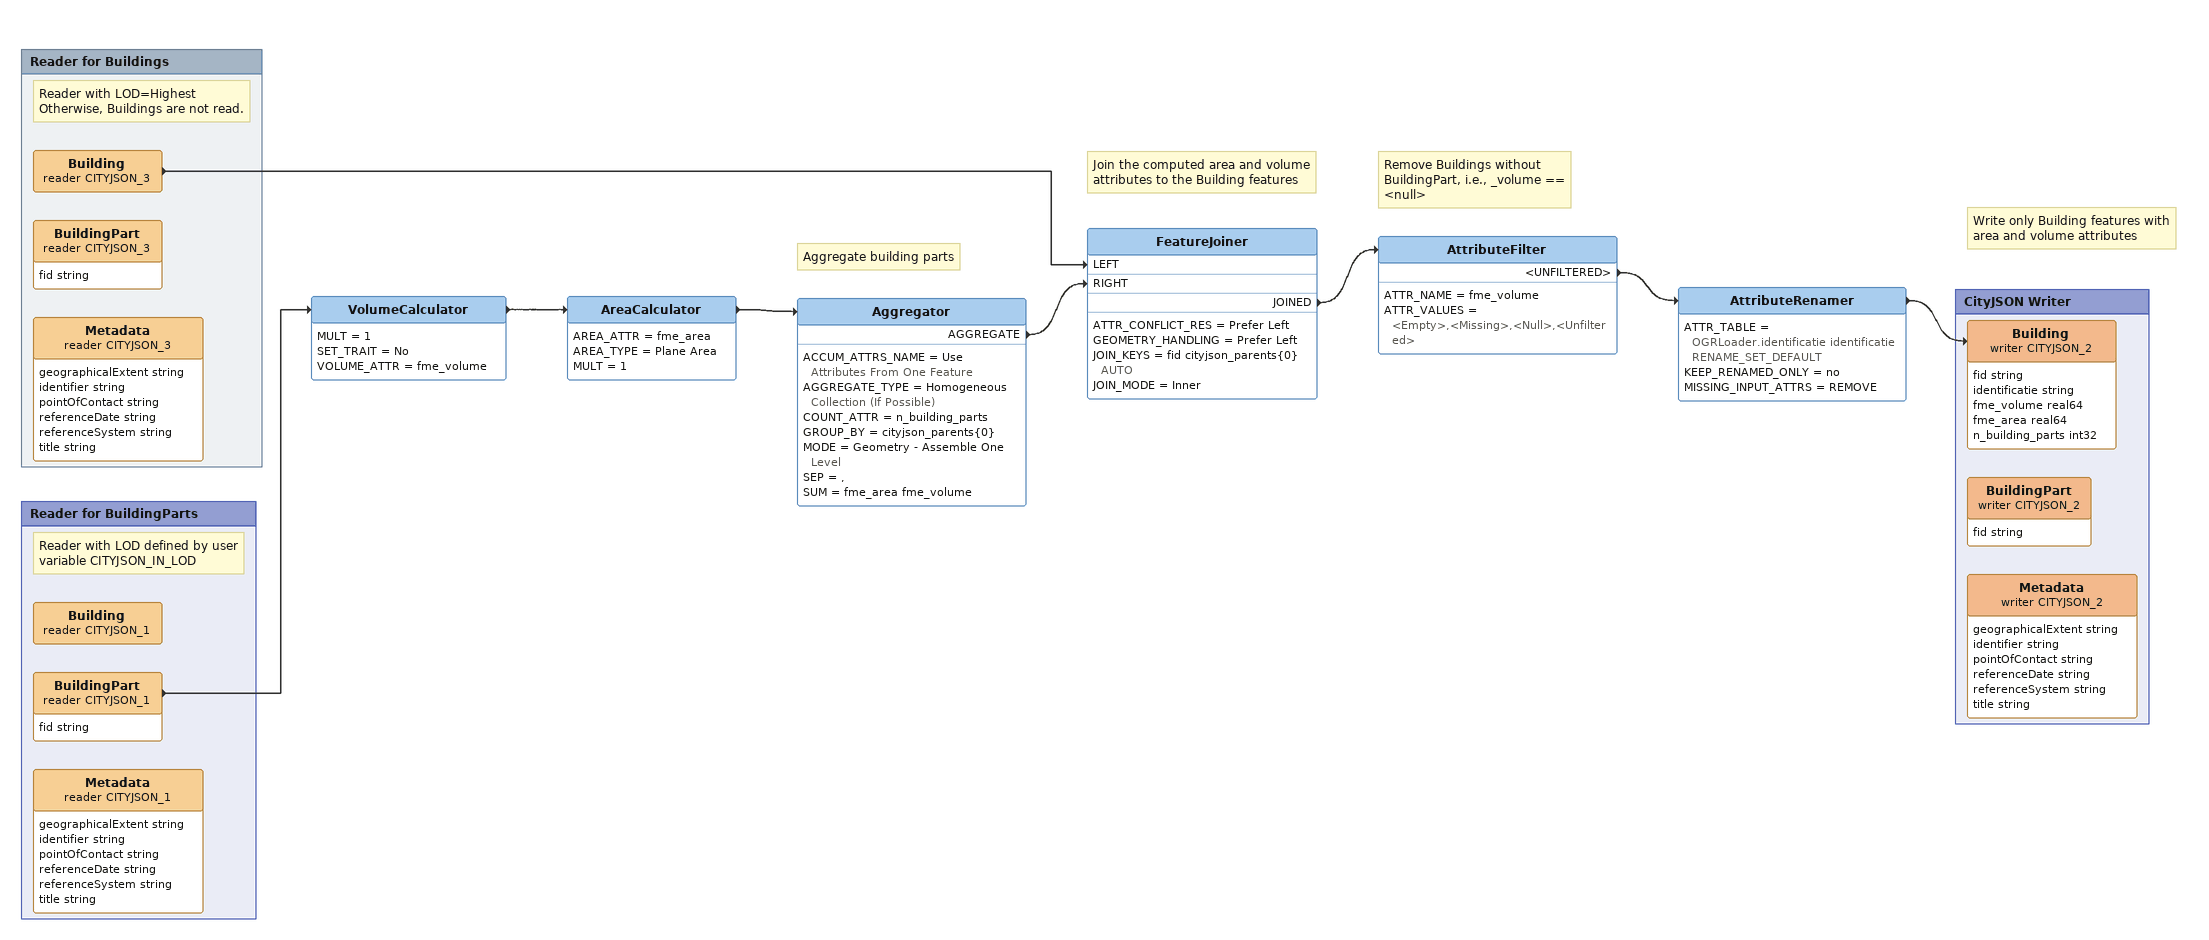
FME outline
VolumeCalculator
    MULT = 1
    SET_TRAIT = No
    VOLUME_ATTR = fme_volume
    -> AreaCalculator
AreaCalculator
    AREA_ATTR = fme_area
    AREA_TYPE = Plane Area
    MULT = 1
    -> Aggregator
Note: Aggregate building parts
Aggregator
    ACCUM_ATTRS_NAME = Use Attributes From One Feature
    AGGREGATE_TYPE = Homogeneous Collection (If Possible)
    COUNT_ATTR = n_building_parts
    GROUP_BY = cityjson_parents{0}
    MODE = Geometry - Assemble One Level
    SEP = ,
    SUM = fme_area fme_volume
    AGGREGATE -> FeatureJoiner [RIGHT]
Note: Join the computed area and volume attributes to the Building features
FeatureJoiner
    ATTR_CONFLICT_RES = Prefer Left
    GEOMETRY_HANDLING = Prefer Left
    JOIN_KEYS = fid cityjson_parents{0} AUTO
    JOIN_MODE = Inner
    JOINED -> AttributeFilter
Note: Remove Buildings without BuildingPart, i.e., _volume == <null>
AttributeFilter
    ATTR_NAME = fme_volume
    ATTR_VALUES = <Empty>,<Missing>,<Null>,<Unfiltered>
    <UNFILTERED> -> AttributeRenamer
Note: Write only Building features with area and volume attributes
AttributeRenamer
    ATTR_TABLE = OGRLoader.identificatie identificatie RENAME_SET_DEFAULT
    KEEP_RENAMED_ONLY = no
    MISSING_INPUT_ATTRS = REMOVE
    -> Building (writer CITYJSON_2)

Bookmark: Reader for Buildings
Note: Reader with LOD=Highest / Otherwise, Buildings are not read.
Building (reader CITYJSON_3)
    -> FeatureJoiner [LEFT]
BuildingPart (reader CITYJSON_3)
    attributes: fid string
Metadata (reader CITYJSON_3)
    attributes: geographicalExtent string, identifier string, pointOfContact string, referenceDate string, referenceSystem string, title string

Bookmark: Reader for BuildingParts
Note: Reader with LOD defined by user variable CITYJSON_IN_LOD
Building (reader CITYJSON_1)
BuildingPart (reader CITYJSON_1)
    attributes: fid string
    -> VolumeCalculator
Metadata (reader CITYJSON_1)
    attributes: geographicalExtent string, identifier string, pointOfContact string, referenceDate string, referenceSystem string, title string

Bookmark: CityJSON Writer
Building (writer CITYJSON_2)
    attributes: fid string, identificatie string, fme_volume real64, fme_area real64, n_building_parts int32
BuildingPart (writer CITYJSON_2)
    attributes: fid string
Metadata (writer CITYJSON_2)
    attributes: geographicalExtent string, identifier string, pointOfContact string, referenceDate string, referenceSystem string, title string
